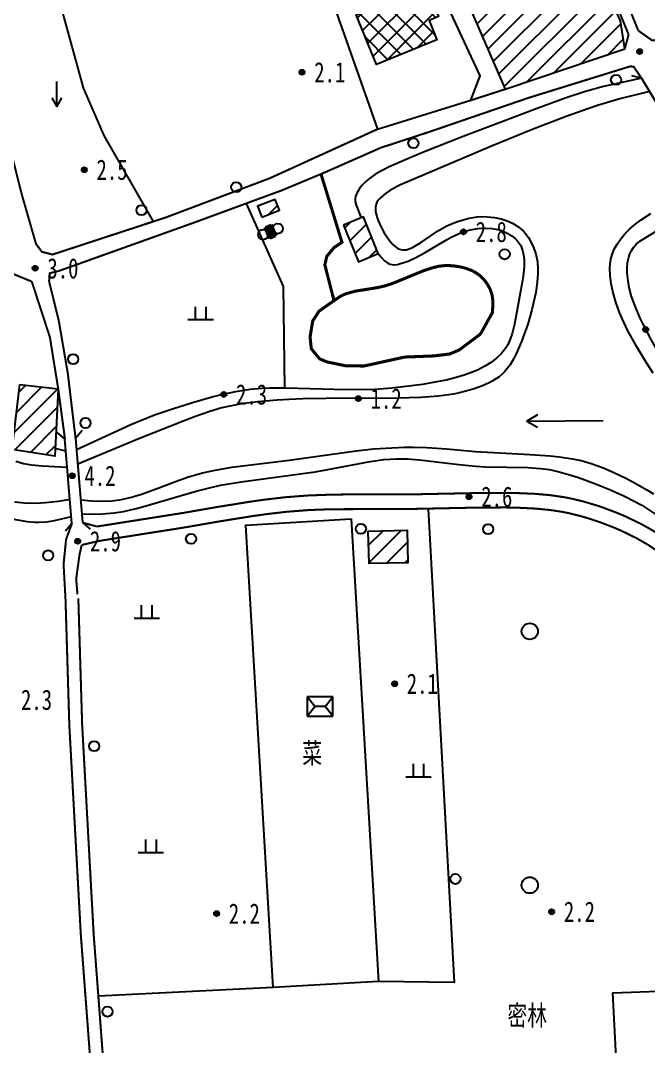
# Model space of a CAD drawing. Header units: metres. Extents: x 494039 to 619385, y 3351420 to 3402703.
# Drawn here: x 584646.7 to 584770.3, y 3395281.1 to 3395483.2 of the extents above; entities that cross this region are included whole.
import ezdxf
from ezdxf.enums import TextEntityAlignment as Align

# ---------------------------------------------------------------- set-up
doc = ezdxf.new("R2010")
doc.units = ezdxf.units.M
for name, pattern in [('2450', [0]), ('4410a', [0]), ('4430', [0]), ('8521', [0]), ('9610', [0])]:
    doc.linetypes.add(name, pattern=pattern)
for name, color, linetype in [('210100', 130, 'Continuous'), ('261301', 141, 'Continuous'), ('310300', 8, 'Continuous'), ('310500', 8, 'Continuous'), ('330400', 8, 'Continuous'), ('380202', 8, '2450'), ('420500', 8, 'Continuous'), ('430300', 8, 'Continuous'), ('440100', 8, 'Continuous'), ('440300', 8, '4430'), ('510301', 8, 'Continuous'), ('510402', 8, 'Continuous'), ('720100', 8, 'Continuous'), ('760201', 8, '8521'), ('810100', 8, '9610'), ('810200', 8, 'Continuous'), ('810301', 8, 'Continuous'), ('810302', 8, 'Continuous'), ('810501', 8, 'Continuous')]:
    doc.layers.add(name, color=color, linetype=linetype)
pattern_1 = [(45, (0, 0), (-1.767766953, 1.767766953), [])]

# ---------------------------------------------------------------- blocks, each defined once
blk = doc.blocks.new('gc170')
at = {"linetype": 'Continuous'}
blk.add_circle((0, 0), 0.5, dxfattribs=at)
blk = doc.blocks.new('gu')
at = {"flags": 128}
for points in [[(3.75, 0), (-3.75, 0)], [(2.71, -0.6), (3.75, 0), (3.75, 0), (2.71, 0.6)]]:
    blk.add_lwpolyline(points, dxfattribs=at)
blk = doc.blocks.new('p_point')
for radius in [0.25, 0.2, 0.15, 0.1, 0.05]:
    blk.add_circle((0, 0), radius)
blk.add_point((0, 0))
blk = doc.blocks.new('gc120')
for p, q in [((0, 0), (0, 2.5)), ((-0.5, 0.87), (0, 0)), ((0, 0), (0.5, 0.87))]:
    blk.add_line(p, q)
blk = doc.blocks.new('vm')
at = {"linetype": 'Continuous'}
for p, q in [((-0.5, 0), (-0.5, 1.3)), ((0.5, 1.3), (0.5, 0)), ((1.25, 0), (-1.25, 0))]:
    blk.add_line(p, q, dxfattribs=at)
blk = doc.blocks.new('v1')
blk.add_circle((0, 0), 0.8)
blk = doc.blocks.new('mf')
for p, q in [((1.25, 0.95), (-1.25, 0.95)), ((-1.25, 0.95), (-1.25, -0.95)), ((0.5, 0), (-0.5, 0)), ((1.25, -0.95), (1.25, 0.95)), ((-1.25, -0.95), (1.25, -0.95))]:
    blk.add_line(p, q)
at = {"flags": 128}
for points in [[(-1.25, -0.95), (-0.5, 0), (-1.25, 0.95)], [(1.25, -0.95), (0.5, 0), (1.25, 0.95)]]:
    blk.add_lwpolyline(points, dxfattribs=at)
blk = doc.blocks.new('1-3&1-4')
at = {"layer": '310300', "linetype": 'Continuous'}
h = blk.add_hatch(dxfattribs=at)
h.set_pattern_fill('ANSI31', color=8, scale=20, style=0)
h.set_pattern_definition(pattern_1)
h.paths.add_polyline_path([(584731.3348, 3395494.5452), (584742.125, 3395469.6358), (584765.6662, 3395477.6131), (584764.8113, 3395483.0834), (584748.8037, 3395518.2462), (584740.0586, 3395514.0708), (584738.51, 3395516.8845), (584723.5262, 3395508.75), (584726.5751, 3395502.6372), (584736.9778, 3395508.7561), (584741.7375, 3395500.664)])
h = blk.add_hatch(dxfattribs=at)
h.set_pattern_fill('ANSI31', color=8, scale=20, style=0)
h.set_pattern_definition(pattern_1)
h.paths.add_polyline_path([(584694.2061, 3395444.4587), (584697.6789, 3395445.8098), (584696.8471, 3395447.9481), (584693.3742, 3395446.5971)])
h = blk.add_hatch(dxfattribs=at)
h.set_pattern_fill('ANSI31', color=8, scale=20, style=0)
h.set_pattern_definition(pattern_1)
h.paths.add_polyline_path([(584710.2782, 3395442.8784), (584713.2207, 3395435.6632), (584717.1514, 3395437.2662), (584714.2088, 3395444.4814)])
h = blk.add_hatch(dxfattribs=at)
h.set_pattern_fill('ANSI31', color=8, scale=20, style=0)
h.set_pattern_definition(pattern_1)
h.paths.add_polyline_path([(584646.562, 3395411.506), (584654.1375, 3395410.6072), (584653.4646, 3395397.3717), (584645.0394, 3395398.673)])
h = blk.add_hatch(dxfattribs=at)
h.set_pattern_fill('ANSI31', color=8, scale=20, style=0)
h.set_pattern_definition(pattern_1)
h.paths.add_polyline_path([(584715.1834, 3395382.6163), (584722.8274, 3395382.7824), (584722.9671, 3395376.3566), (584715.3231, 3395376.1906)])
at = {"layer": '310500', "linetype": 'Continuous'}
h = blk.add_hatch(dxfattribs=at)
h.set_pattern_fill('ANSI37', color=8, scale=20, style=0)
h.set_pattern_definition([(45, (0, 0), (-1.767766953, 1.767766953), []), (135, (0, 0), (-1.767766953, -1.767766953), [])])
h.paths.add_polyline_path([(584726.6064, 3395489.9212), (584729.0305, 3395483.9416), (584727.1309, 3395483.1714), (584728.6811, 3395479.3474), (584716.7726, 3395474.5197), (584712.7982, 3395484.3233)])
at = {"layer": '210100', "color": 141, "linetype": 'Continuous', "flags": 128}
for points, elevation in [([(584770.5423, 3395469.1868), (584764.7257, 3395467.7375), (584760.3067, 3395466.4372), (584758.3703, 3395465.7909), (584754.1404, 3395464.2723), (584747.647, 3395461.7871), (584739.4402, 3395458.4529), (584721.523, 3395450.7919), (584720.7275, 3395450.4154), (584719.4264, 3395449.701), (584718.537, 3395449.101), (584717.4998, 3395448.1929), (584717.2454, 3395447.898), (584716.8914, 3395447.3624), (584716.7349, 3395447.0064), (584716.6009, 3395446.3909), (584716.6091, 3395445.6618), (584716.6744, 3395445.2432), (584716.9391, 3395444.2971), (584717.1385, 3395443.7707), (584717.591, 3395442.7542), (584718.329, 3395441.3331), (584719.3208, 3395439.8089), (584719.9908, 3395439.0308), (584720.5224, 3395438.5625), (584721.0793, 3395438.2183), (584721.5632, 3395438.0442), (584721.9486, 3395437.9881), (584722.6128, 3395438.0323), (584723.0229, 3395438.1304), (584723.8651, 3395438.4587), (584725.4681, 3395439.3903), (584728.7953, 3395441.6793), (584730.4957, 3395442.6397), (584731.2522, 3395442.9993), (584732.7698, 3395443.6064), (584734.2982, 3395444.0697), (584735.0684, 3395444.2469), (584736.6253, 3395444.4843), (584737.4142, 3395444.539), (584738.5589, 3395444.5328), (584740.0319, 3395444.3706), (584741.3501, 3395444.082), (584742.4906, 3395443.713), (584743.5783, 3395443.2335), (584744.8255, 3395442.4638), (584745.7392, 3395441.6527), (584746.0813, 3395441.2687), (584746.6978, 3395440.4367), (584747.4598, 3395439.0649), (584747.7205, 3395438.4614), (584748.139, 3395437.2191), (584748.4607, 3395435.6072), (584748.5642, 3395434.1794), (584748.5616, 3395433.3205), (584748.4411, 3395431.6002), (584748.1496, 3395429.5937), (584747.9271, 3395428.4499), (584747.389, 3395426.175), (584746.5795, 3395423.3737), (584745.3604, 3395419.9266), (584744.3113, 3395417.539), (584743.8151, 3395416.5728), (584743.0867, 3395415.3486), (584742.0765, 3395414.0281), (584741.6727, 3395413.6129), (584740.9649, 3395413.006), (584739.5929, 3395412.1064), (584738.9631, 3395411.7737), (584737.6454, 3395411.1865), (584736.034, 3395410.6119), (584735.0877, 3395410.3288), (584733.1602, 3395409.8491), (584731.9433, 3395409.6037), (584728.9923, 3395409.1775), (584725.5515, 3395408.9104), (584720.9941, 3395408.7636), (584706.8114, 3395408.7162), (584702.2631, 3395408.6364), (584699.6131, 3395408.5284), (584697.256, 3395408.3905), (584693.4352, 3395408.0694), (584690.2271, 3395407.661), (584687.9217, 3395407.237), (584686.3313, 3395406.8504), (584684.008, 3395406.1619), (584680.9442, 3395405.1032), (584678.9162, 3395404.3426), (584670.1357, 3395400.8183), (584657.9693, 3395395.7945)], 1.3038), ([(584645.7959, 3395396.3737), (584647.3162, 3395395.9435), (584648.8718, 3395395.6726), (584650.9766, 3395395.4796), (584655.9219, 3395395.2145)], 1.4895)]:
    blk.add_lwpolyline(points, dxfattribs=dict(at, elevation=elevation))
for points in [[(584658.5572, 3395388.7408), (584660.7559, 3395388.561), (584663.0681, 3395388.4764), (584664.7175, 3395388.5525), (584666.6218, 3395388.801), (584668.5772, 3395389.2554), (584670.5118, 3395389.8523), (584673.3921, 3395390.9048), (584677.2262, 3395392.3947), (584679.8007, 3395393.3136), (584682.5218, 3395394.0912), (584685.0345, 3395394.6275), (584688.2957, 3395395.1652), (584690.4814, 3395395.4661), (584699.5977, 3395396.5843), (584712.7596, 3395398.4092), (584716.2347, 3395398.7852), (584718.6084, 3395398.9652), (584722.2624, 3395399.1148), (584724.0898, 3395399.1301), (584726.7254, 3395399.0671), (584730.5456, 3395398.7869), (584736.2712, 3395398.2618), (584747.0032, 3395397.6795), (584751.0074, 3395397.3932), (584752.773, 3395397.2112), (584755.395, 3395396.8337), (584757.1179, 3395396.4829), (584759.0761, 3395395.9399), (584761.2552, 3395395.1524), (584763.3979, 3395394.232), (584765.8597, 3395393.0358), (584767.2493, 3395392.3053), (584769.988, 3395390.7555), (584771.3336, 3395389.9366)], [(584771.2782, 3395413.6924), (584769.9498, 3395415.7519), (584768.0212, 3395418.8976), (584766.2225, 3395422.1605), (584765.1439, 3395424.4452), (584764.6373, 3395425.6823), (584763.9201, 3395427.7149), (584763.339, 3395429.784), (584763.0148, 3395431.3416), (584762.8111, 3395432.8906), (584762.758, 3395434.4183), (584762.7997, 3395435.1697), (584762.9393, 3395436.1546), (584763.1898, 3395437.1152), (584763.6037, 3395438.1319), (584764.145, 3395439.1104), (584764.8665, 3395440.1485), (584765.6871, 3395441.128), (584766.5823, 3395442.0398), (584767.5659, 3395442.9034), (584768.8978, 3395443.9147), (584770.8064, 3395445.1772)], [(584656.4572, 3395388.7924), (584654.102, 3395388.4275), (584651.605, 3395388.1389), (584649.6583, 3395388.0525), (584647.5258, 3395388.0988), (584645.5349, 3395388.3004)]]:
    blk.add_lwpolyline(points, dxfattribs=at)
at = {"layer": '310300', "color": 8, "linetype": 'Continuous', "flags": 128}
for points in [[(584731.3348, 3395494.5452), (584742.125, 3395469.6358), (584765.6662, 3395477.6131), (584764.8113, 3395483.0834), (584748.8037, 3395518.2462), (584740.0586, 3395514.0708), (584738.51, 3395516.8845), (584723.5262, 3395508.75), (584726.5751, 3395502.6372), (584736.9778, 3395508.7561), (584741.7375, 3395500.664)], [(584694.2061, 3395444.4587), (584697.6789, 3395445.8098), (584696.8471, 3395447.9481), (584693.3742, 3395446.5971)], [(584646.562, 3395411.506), (584654.1375, 3395410.6072), (584653.4646, 3395397.3717), (584645.0394, 3395398.673)]]:
    blk.add_lwpolyline(points, close=True, dxfattribs=at)
for points, elevation in [([(584710.2782, 3395442.8784), (584713.2207, 3395435.6632), (584717.1514, 3395437.2662), (584714.2088, 3395444.4814)], 6.3205), ([(584715.1834, 3395382.6163), (584722.8274, 3395382.7824), (584722.9671, 3395376.3566), (584715.3231, 3395376.1906)], 5.3155)]:
    blk.add_lwpolyline(points, close=True, dxfattribs=dict(at, elevation=elevation))
at = {"layer": '310500', "color": 8, "linetype": 'Continuous', "elevation": 12.9402, "flags": 128}
blk.add_lwpolyline([(584726.6064, 3395489.9212), (584729.0305, 3395483.9416), (584727.1309, 3395483.1714), (584728.6811, 3395479.3474), (584716.7726, 3395474.5197), (584712.7982, 3395484.3233)], close=True, dxfattribs=at)
at = {"layer": '330400', "color": 8, "linetype": 'Continuous', "elevation": 3.7101, "flags": 128}
blk.add_lwpolyline([(584711.8162, 3395385.0066), (584717.1722, 3395293.8979), (584696.4523, 3395292.6798), (584691.0963, 3395383.7885)], close=True, dxfattribs=at)
at = {"layer": '380202', "color": 8, "linetype": '2450', "flags": 128}
blk.add_lwpolyline([(584712.883, 3395489.0127), (584708.0734, 3395487.1028), (584716.9901, 3395461.7665), (584735.3788, 3395467.455), (584737.1846, 3395472.2758), (584727.0329, 3395494.211), (584722.3679, 3395492.8579)], dxfattribs=at)
at = {"layer": '420500', "color": 8, "linetype": 'Continuous', "const_width": 0.4, "flags": 128}
for points in [[(584647.0079, 3395448.7428), (584636.2043, 3395491.3826), (584623.9006, 3395538.7357), (584615.0044, 3395575.8932), (584599.4609, 3395638.0446)], [(584722.6629, 3395587.3681), (584740.3285, 3395544.3904), (584766.4301, 3395480.3898)], [(584752.0901, 3395521.0199), (584768.3423, 3395481.1697)], [(584654.3728, 3395433.8788), (584680.7927, 3395443.3336), (584698.1403, 3395449.71), (584706.6534, 3395453.2631), (584717.6178, 3395458.103), (584727.1726, 3395461.2323), (584746.7384, 3395467.9472), (584766.7178, 3395474.1375), (584767.4159, 3395474.0836), (584768.9807, 3395471.7911)], [(584716.9901, 3395461.7665), (584695.77, 3395452.0963), (584675.3465, 3395444.3911), (584653.0245, 3395437.0788), (584650.9118, 3395437.6165), (584649.7681, 3395439.1573), (584647.0079, 3395448.7428)], [(584648.9357, 3395431.7453), (584652.4958, 3395420.7944), (584654.1375, 3395410.6072)], [(584657.5418, 3395400.9231), (584656.0224, 3395413.6731), (584654.2405, 3395424.0697), (584652.3353, 3395431.7874)]]:
    blk.add_lwpolyline(points, dxfattribs=at)
for points, elevation in [([(584768.3423, 3395481.1697), (584771.0465, 3395479.2603), (584771.7179, 3395479.3139), (584784.6474, 3395484.2262)], 3.2243), ([(584766.4301, 3395480.3898), (584765.6662, 3395477.6131)], 3.2243), ([(584742.125, 3395469.6358), (584735.3788, 3395467.455)], 2.957), ([(584654.3728, 3395433.8788), (584652.478, 3395433.3965), (584652.3353, 3395431.7874)], 3.4025), ([(584655.4606, 3395400.7497), (584654.1375, 3395410.6072)], 3.7367), ([(584656.8478, 3395384.1058), (584655.6833, 3395380.9779), (584655.1914, 3395376.0615), (584655.5693, 3395369.2514)], 3.4427), ([(584658.757, 3395379.8632), (584658.3239, 3395377.9289), (584657.6712, 3395373.2006), (584657.9212, 3395370.1247)], 3.4427), ([(584655.5693, 3395369.2514), (584656.3195, 3395344.3895), (584658.5859, 3395303.0792), (584661.081, 3395270.0466), (584663.0122, 3395229.4055), (584665.1321, 3395192.3689)], 3.4427), ([(584658.0965, 3395369.3276), (584658.8457, 3395344.4969), (584661.109, 3395303.2437), (584663.6048, 3395270.2018), (584665.5371, 3395229.5378), (584670.0615, 3395151.3525), (584671.71, 3395118.287)], 3.4427)]:
    blk.add_lwpolyline(points, dxfattribs=dict(at, elevation=elevation))
at = {"layer": '430300', "color": 8, "linetype": 'Continuous'}
for p, q in [((584768.9807, 3395471.7911), (584767.0405, 3395472.2767)), ((584655.4606, 3395400.7497), (584653.9338, 3395402.0416)), ((584657.5418, 3395400.9231), (584658.8337, 3395402.4499)), ((584656.8478, 3395384.1058), (584655.5559, 3395382.579)), ((584658.929, 3395384.2793), (584660.4558, 3395382.9874))]:
    blk.add_line(p, q, dxfattribs=at)
at = {"layer": '430300', "color": 8, "linetype": 'Continuous', "flags": 128}
for points in [[(584768.9807, 3395471.7911), (584772.2981, 3395466.2588), (584778.8082, 3395463.3202), (584783.7193, 3395462.0746), (584788.2236, 3395461.0079), (584792.4155, 3395458.8518), (584795.5714, 3395455.1191)], [(584656.8478, 3395384.1058), (584655.4606, 3395400.7497)], [(584657.5418, 3395400.9231), (584658.929, 3395384.2793)]]:
    blk.add_lwpolyline(points, dxfattribs=at)
at = {"layer": '440100', "color": 8, "linetype": 'Continuous', "const_width": 0.4, "flags": 128}
for points, elevation in [([(584644.2831, 3395433.6617), (584648.9357, 3395431.7453)], 3.8141), ([(584658.757, 3395379.8632), (584662.194, 3395380.6658)], 3.4508)]:
    blk.add_lwpolyline(points, dxfattribs=dict(at, elevation=elevation))
at = {"layer": '440100', "color": 8, "linetype": '4410a', "const_width": 0.4, "flags": 128}
blk.add_lwpolyline([(584661.7469, 3395383.5002), (584678.7438, 3395386.1812), (584685.4313, 3395387.3464), (584692.1251, 3395388.4227), (584694.8063, 3395388.8003), (584698.8348, 3395389.2706), (584703.3122, 3395389.6153), (584707.7916, 3395389.7791), (584710.9334, 3395389.82), (584723.5356, 3395389.8296), (584736.361, 3395390.0929), (584741.8469, 3395390.1339), (584744.2784, 3395390.0986), (584747.9131, 3395389.9451), (584750.9257, 3395389.6851), (584753.9169, 3395389.2521), (584755.3911, 3395388.9554), (584757.5879, 3395388.4141), (584760.1268, 3395387.6565), (584761.5642, 3395387.1694), (584764.4036, 3395386.0854), (584765.8021, 3395385.4891), (584768.8819, 3395384.0074), (584770.8695, 3395382.8988), (584772.6329, 3395381.7839), (584774.808, 3395380.2531), (584780.6587, 3395375.8881), (584782.5601, 3395374.5998), (584784.2363, 3395373.5932), (584786.314, 3395372.5572), (584787.9816, 3395371.8765), (584789.2594, 3395371.4211), (584791.8682, 3395370.6176), (584795.8672, 3395369.5818), (584802.5891, 3395367.9409), (584805.679, 3395367.0563), (584808.6065, 3395366.0275), (584809.8891, 3395365.5084), (584812.4171, 3395364.3821), (584815.5219, 3395362.8432), (584820.3982, 3395360.1568), (584829.5265, 3395354.612), (584832.0028, 3395353.2145), (584834.8474, 3395351.8103), (584836.7949, 3395351.0202), (584838.1236, 3395350.5798), (584839.1533, 3395350.2985), (584840.9893, 3395349.9121), (584842.0542, 3395349.7464), (584843.1281, 3395349.6177), (584845.2955, 3395349.4645), (584847.4784, 3395349.4437), (584848.5716, 3395349.4822), (584849.664, 3395349.5537), (584851.5689, 3395349.7616), (584854.3036, 3395350.2539), (584855.5048, 3395350.5393), (584857.8739, 3395351.2229), (584859.0382, 3395351.6192), (584861.0359, 3395352.4002), (584862.6989, 3395353.1617), (584864.306, 3395354.0151), (584865.8444, 3395354.9709), (584867.5307, 3395356.2136), (584870.0237, 3395358.3862), (584875.1942, 3395363.5144), (584877.0634, 3395365.3013), (584879.229, 3395367.2087), (584883.0219, 3395370.4109)], dxfattribs=at)
at = {"layer": '440100', "color": 8, "linetype": 'Continuous', "const_width": 0.4, "flags": 128}
blk.add_lwpolyline([(584662.194, 3395380.6658), (584679.1759, 3395383.3444), (584685.804, 3395384.4967), (584692.4381, 3395385.563), (584695.0953, 3395385.9379), (584699.0878, 3395386.4056), (584703.5216, 3395386.7472), (584707.9539, 3395386.9084), (584723.5318, 3395386.9597), (584736.1242, 3395387.2196), (584742.1078, 3395387.2562), (584744.4937, 3395387.211), (584748.0591, 3395387.0365), (584751.0127, 3395386.7508), (584753.3595, 3395386.3927), (584754.7668, 3395386.1074), (584756.8642, 3395385.588), (584758.2525, 3395385.1881), (584761.002, 3395384.2746), (584763.7071, 3395383.2214), (584765.039, 3395382.6434), (584767.9705, 3395381.2091), (584770.1701, 3395379.9482), (584772.3984, 3395378.4686)], dxfattribs=at)
at = {"layer": '440100', "color": 8, "linetype": '4410a', "const_width": 0.4, "elevation": 3.4508, "flags": 128}
blk.add_lwpolyline([(584658.929, 3395384.2793), (584661.7469, 3395383.5002)], dxfattribs=at)
at = {"layer": '440300', "color": 8, "linetype": '4430', "const_width": 0.6, "flags": 128}
blk.add_lwpolyline([(584708.4289, 3395427.9833), (584706.6252, 3395435.0535), (584707.0071, 3395436.7171), (584708.4192, 3395438.4239), (584709.9977, 3395439.4794), (584705.8679, 3395452.9353)], dxfattribs=at)
blk.add_lwpolyline([(584707.5781, 3395427.4013), (584705.4846, 3395425.9201), (584704.2456, 3395424.0125), (584703.7162, 3395420.8553), (584703.9538, 3395418.5177), (584705.5887, 3395416.5294), (584707.0515, 3395415.9248), (584710.7835, 3395415.1455), (584714.3287, 3395415.1185), (584722.345, 3395416.8813), (584728.0623, 3395417.0993), (584731.2188, 3395417.4888), (584733.0832, 3395418.2846), (584737.2753, 3395421.4314), (584739.5961, 3395425.6195), (584739.6885, 3395426.8017), (584739.6931, 3395428.04), (584739.5751, 3395428.9167), (584739.4258, 3395429.5303), (584739.1442, 3395430.28), (584738.6605, 3395431.1741), (584738.057, 3395432.004), (584737.1225, 3395432.9472), (584736.3192, 3395433.5171), (584735.5473, 3395433.9196), (584734.4561, 3395434.3356), (584733.319, 3395434.6358), (584731.8664, 3395434.863), (584730.414, 3395434.9166), (584729.1017, 3395434.7803), (584727.6546, 3395434.4327), (584726.0014, 3395433.8676), (584720.1619, 3395431.468), (584718.4858, 3395430.9104), (584717.0258, 3395430.5689), (584712.599, 3395429.8548), (584710.8761, 3395429.3899), (584710.1342, 3395429.0794), (584709.5414, 3395428.7534)], close=True, dxfattribs=at)
at = {"layer": '510402', "color": 8, "linetype": 'Continuous'}
for p, q in [((584695.991, 3395442.9143), (584694.9404, 3395442.4866)), ((584694.9404, 3395442.4866), (584695.8454, 3395440.2638)), ((584696.896, 3395440.6915), (584695.991, 3395442.9143)), ((584695.8454, 3395440.2638), (584696.896, 3395440.6915))]:
    blk.add_line(p, q, dxfattribs=at)
at = {"layer": '510402', "color": 8, "linetype": 'Continuous', "const_width": 2.4, "flags": 128}
blk.add_lwpolyline([(584696.8444, 3395441.9661), (584694.992, 3395441.212)], dxfattribs=at)
at = {"layer": '760201', "color": 8, "linetype": '8521', "flags": 128}
for points in [[(584768.9807, 3395471.7911), (584765.1342, 3395470.9912), (584761.4923, 3395470.1516), (584757.7643, 3395469.1129), (584754.1191, 3395467.9173), (584748.4388, 3395465.8702), (584733.8511, 3395460.3104), (584725.6936, 3395457.0907), (584721.6878, 3395455.4239), (584719.1284, 3395454.2722), (584718.1641, 3395453.7898), (584716.6777, 3395452.9486), (584715.1382, 3395451.8616), (584714.6686, 3395451.4559), (584713.9483, 3395450.7194), (584713.4388, 3395450.0668), (584713.0885, 3395449.5093), (584712.9034, 3395449.1533), (584712.6662, 3395448.5186), (584712.5962, 3395448.1442), (584712.6077, 3395447.5157), (584712.7702, 3395446.8086), (584713.7511, 3395444.2947)], [(584658.7937, 3395385.9027), (584662.9267, 3395386.0161), (584665.1711, 3395386.2161), (584666.9675, 3395386.4851), (584669.2472, 3395386.9718), (584670.7573, 3395387.3577), (584681.2677, 3395390.4635), (584683.9131, 3395391.1518), (584686.0859, 3395391.6146), (584690.1498, 3395392.2973), (584704.6949, 3395394.291), (584707.2332, 3395394.7113), (584715.55, 3395396.2969), (584718.2336, 3395396.6803), (584720.7069, 3395396.8533), (584722.9677, 3395396.8096), (584725.8805, 3395396.5683), (584733.021, 3395395.691), (584736.279, 3395395.3769), (584738.2739, 3395395.2781), (584746.6122, 3395395.1353), (584749.0866, 3395394.9549), (584750.8367, 3395394.7052), (584752.766, 3395394.2808), (584755.0571, 3395393.6257), (584756.5733, 3395393.1275), (584759.5832, 3395392.03), (584762.561, 3395390.829), (584765.4919, 3395389.5249), (584767.6397, 3395388.4557), (584769.0343, 3395387.6798), (584770.2313, 3395386.9434), (584772.5573, 3395385.3588), (584775.9523, 3395382.8292), (584781.9317, 3395378.2648), (584784.2149, 3395376.6428), (584786.1659, 3395375.3909), (584787.7785, 3395374.4956), (584788.5488, 3395374.125), (584790.0076, 3395373.5176), (584791.1267, 3395373.1131), (584793.7942, 3395372.2838), (584803.9202, 3395369.619), (584806.9811, 3395368.6572), (584808.7781, 3395367.9705), (584811.2197, 3395366.899), (584814.3066, 3395365.3969), (584818.3693, 3395363.2697), (584820.3834, 3395362.1669), (584824.0389, 3395360.0653), (584830.8619, 3395355.8459), (584832.9851, 3395354.6481), (584833.9457, 3395354.1581), (584835.4157, 3395353.4947), (584836.3435, 3395353.142), (584837.9565, 3395352.6542), (584839.7961, 3395352.2455), (584840.9164, 3395352.0571), (584843.1802, 3395351.7971), (584845.7673, 3395351.7012), (584846.999, 3395351.7378), (584849.4577, 3395351.9388), (584853.1191, 3395352.4825), (584855.5255, 3395352.9908), (584856.7117, 3395353.2952), (584858.4599, 3395353.831), (584859.3159, 3395354.1429), (584860.4326, 3395354.6161), (584861.2793, 3395355.0365), (584862.7168, 3395355.8678), (584863.5158, 3395356.3879), (584865.8215, 3395358.1032), (584867.9769, 3395360.0172), (584869.6169, 3395361.7696), (584870.8397, 3395363.3703), (584872.1156, 3395365.4231), (584872.8413, 3395366.8519), (584873.1608, 3395367.582), (584873.6492, 3395368.9212), (584873.9037, 3395369.826), (584874.2738, 3395371.6692), (584874.5365, 3395373.86), (584874.7012, 3395376.7164), (584874.7396, 3395378.6356), (584874.737, 3395380.5614), (584874.6173, 3395384.7425), (584873.9789, 3395394.459), (584873.8124, 3395398.2346), (584873.8332, 3395401.1465), (584873.9114, 3395402.3835), (584874.1114, 3395404.0179), (584874.4897, 3395405.7303), (584875.1372, 3395407.5239), (584876.0199, 3395409.2333), (584876.7373, 3395410.301), (584877.6421, 3395411.3781), (584878.9651, 3395412.6119), (584880.3506, 3395413.5909), (584881.6844, 3395414.3022), (584882.6038, 3395414.7035), (584884.4964, 3395415.3779), (584886.4409, 3395415.9305), (584889.4214, 3395416.6181), (584893.9871, 3395417.4802), (584897.0884, 3395417.9999), (584906.3804, 3395419.3914), (584907.0259, 3395419.5172), (584907.8832, 3395419.7673), (584908.6833, 3395420.1865), (584909.032, 3395420.5006), (584909.2396, 3395420.779), (584909.4706, 3395421.2786), (584909.5712, 3395421.6255), (584909.7086, 3395422.47), (584909.9006, 3395424.7368), (584910.0983, 3395425.4826), (584910.3067, 3395425.9401), (584910.55, 3395426.2594), (584910.8645, 3395426.4567), (584912.3187, 3395426.7009), (584912.5798, 3395426.8392), (584912.7388, 3395427.0413), (584912.8452, 3395427.4059), (584912.8582, 3395427.7482), (584912.598, 3395429.0269), (584912.577, 3395429.4901), (584912.7467, 3395429.9297), (584913.1141, 3395430.3794), (584913.8217, 3395431.0795), (584914.2211, 3395431.583), (584914.4806, 3395432.0887), (584914.6149, 3395432.6224), (584914.5988, 3395433.1673), (584914.3867, 3395433.7409), (584914.2458, 3395433.9552), (584913.9435, 3395434.267), (584913.6466, 3395434.4357), (584913.4422, 3395434.4796), (584913.2613, 3395434.4691), (584912.8746, 3395434.3261), (584911.0959, 3395433.0892), (584910.7858, 3395432.9181), (584910.1883, 3395432.688), (584909.3426, 3395432.5911), (584907.2286, 3395432.7126), (584906.6162, 3395432.701), (584905.8932, 3395432.6284), (584905.2848, 3395432.5087), (584904.2085, 3395432.185), (584903.5004, 3395431.9156), (584900.5656, 3395430.7117), (584899.6984, 3395430.4446), (584898.5981, 3395430.2136), (584896.9189, 3395430.0347), (584894.9294, 3395430.0003), (584888.8736, 3395430.31), (584886.2779, 3395430.3425), (584885.3666, 3395430.2991), (584883.3531, 3395430.0832), (584881.0223, 3395429.6747), (584879.699, 3395429.3847), (584877.0742, 3395428.7052), (584874.4889, 3395427.8996), (584871.657, 3395426.8103), (584869.8421, 3395425.9296), (584867.8912, 3395424.7247), (584865.809, 3395423.1292), (584863.8823, 3395421.3483), (584862.2968, 3395419.5602), (584861.4161, 3395418.3358), (584860.3724, 3395416.4869), (584859.3601, 3395414.1309), (584858.7448, 3395412.2993), (584858.2522, 3395410.4298), (584857.8686, 3395408.2867), (584857.6761, 3395406.0674), (584857.4525, 3395400.3874), (584857.367, 3395399.4134), (584857.1189, 3395397.7313), (584856.7625, 3395396.3214), (584856.4858, 3395395.5413), (584855.8828, 3395394.1608), (584854.2689, 3395390.8283), (584853.7905, 3395389.601), (584853.4661, 3395388.3801), (584853.375, 3395387.8063), (584853.2873, 3395386.642), (584853.3342, 3395384.8639), (584853.5582, 3395382.758), (584854.2164, 3395377.9012), (584854.335, 3395376.0902), (584854.2977, 3395374.5963), (584854.1845, 3395373.6687), (584853.9571, 3395372.6942), (584853.5429, 3395371.7216), (584853.0757, 3395371.0436), (584852.3638, 3395370.3723), (584851.8663, 3395370.0826), (584851.2421, 3395369.9012), (584850.6137, 3395369.8872), (584849.8994, 3395370.0221), (584849.1173, 3395370.313), (584848.1044, 3395370.8748), (584847.0721, 3395371.6571), (584846.3392, 3395372.3542), (584845.8317, 3395372.9093), (584844.8972, 3395374.0798), (584844.3156, 3395374.8905), (584841.9223, 3395378.3715), (584840.9996, 3395379.5241), (584840.1494, 3395380.412), (584839.5503, 3395380.9377), (584838.5166, 3395381.7041), (584836.8343, 3395382.6901), (584835.0434, 3395383.4736), (584833.8097, 3395383.8674), (584832.8755, 3395384.082), (584831.4965, 3395384.2698), (584829.4847, 3395384.352), (584823.1585, 3395384.1885), (584818.0254, 3395384.2486), (584814.7003, 3395384.3535), (584807.4396, 3395384.7239), (584804.2209, 3395385.0188), (584802.8961, 3395385.1941), (584800.8173, 3395385.5757), (584799.3083, 3395385.9765), (584798.5761, 3395386.2265), (584797.6296, 3395386.6244), (584796.6273, 3395387.1703), (584795.0805, 3395388.2887), (584793.9167, 3395389.3195), (584792.533, 3395390.7082), (584789.7077, 3395393.8976), (584785.2407, 3395399.449), (584780.9142, 3395405.0818), (584777.9883, 3395409.0256), (584775.2933, 3395412.9011), (584772.6328, 3395417.1964), (584770.8453, 3395420.3381), (584769.3303, 3395423.2257), (584768.6987, 3395424.5356), (584767.8228, 3395426.546), (584767.0187, 3395428.8078), (584766.5594, 3395430.5618), (584766.3839, 3395431.453), (584766.1938, 3395432.8831), (584766.1478, 3395433.5952), (584766.1401, 3395434.3019), (584766.2348, 3395435.5182), (584766.4479, 3395436.5304), (584766.6715, 3395437.1841), (584766.9438, 3395437.767), (584767.3891, 3395438.48), (584767.9303, 3395439.1216), (584768.6058, 3395439.6985), (584772.1964, 3395441.8761), (584774.4209, 3395443.3822), (584777.1838, 3395445.4026), (584783.6596, 3395450.3766), (584785.5846, 3395451.7379), (584787.2713, 3395452.8059), (584788.133, 3395453.2895), (584789.3073, 3395453.8634), (584790.5188, 3395454.3331), (584791.1419, 3395454.5189), (584792.182, 3395454.7391), (584793.0011, 3395454.8529), (584795.5714, 3395455.1191)], [(584717.1514, 3395437.2662), (584717.7198, 3395436.5384), (584718.3162, 3395435.8895), (584719.0227, 3395435.3713), (584719.4702, 3395435.1983), (584720.1741, 3395435.0725), (584720.9005, 3395435.1264), (584721.3488, 3395435.221), (584723.0592, 3395435.7951), (584724.5675, 3395436.4802), (584726.2341, 3395437.3871), (584730.5693, 3395439.992), (584731.4961, 3395440.4949), (584732.9275, 3395441.1695), (584734.0648, 3395441.5941), (584735.2397, 3395441.919), (584736.7561, 3395442.1823), (584737.5258, 3395442.2501), (584738.2984, 3395442.2713), (584739.532, 3395442.1988), (584740.7499, 3395441.9766), (584741.5773, 3395441.7208), (584742.5247, 3395441.3017), (584743.4075, 3395440.7691), (584744.0677, 3395440.2487), (584744.6351, 3395439.6658), (584745.1974, 3395438.8243), (584745.37, 3395438.4547), (584745.6276, 3395437.6786), (584745.8093, 3395436.6496), (584745.8558, 3395436.0062), (584745.8367, 3395434.6728), (584745.6397, 3395432.8253), (584745.452, 3395431.6454), (584744.1744, 3395424.4068), (584743.9685, 3395423.3631), (584743.5149, 3395421.5514), (584743.1223, 3395420.404), (584742.6272, 3395419.3182), (584741.9987, 3395418.3084), (584741.2502, 3395417.4254), (584740.4811, 3395416.7057), (584739.4142, 3395415.8864), (584738.2616, 3395415.1532), (584736.6833, 3395414.3312), (584735.4762, 3395413.8174), (584733.8417, 3395413.2419), (584731.7685, 3395412.6558), (584730.5126, 3395412.3579), (584727.5578, 3395411.7765), (584725.8584, 3395411.499), (584722.0166, 3395410.9855), (584719.8751, 3395410.7617), (584716.4416, 3395410.5098), (584713.2101, 3395410.4283), (584708.4619, 3395410.5042), (584698.9753, 3395410.7757), (584695.67, 3395410.751), (584694.2587, 3395410.6919), (584691.9169, 3395410.4943), (584689.0623, 3395410.0432), (584686.2267, 3395409.4239), (584684.6128, 3395409.019), (584680.5965, 3395407.8955), (584676.6116, 3395406.6472), (584673.0686, 3395405.4089), (584670.1738, 3395404.2613), (584668.4616, 3395403.5249), (584657.7349, 3395398.607)], [(584494.3055, 3395267.5932), (584498.0939, 3395286.5036), (584501.5721, 3395305.114), (584502.433, 3395309.5887), (584503.6651, 3395315.5288), (584505.3059, 3395322.5307), (584509.1877, 3395337.8793), (584510.8926, 3395344.9103), (584511.9902, 3395349.8915), (584513.0215, 3395355.0256), (584513.6954, 3395357.9353), (584514.3573, 3395360.2071), (584514.9601, 3395361.8613), (584515.6822, 3395363.4596), (584516.2439, 3395364.4873), (584517.2359, 3395365.9776), (584517.9977, 3395366.9335), (584519.2473, 3395368.2648), (584520.2928, 3395369.219), (584521.6791, 3395370.3262), (584523.4404, 3395371.5432), (584524.3547, 3395372.1103), (584526.2387, 3395373.169), (584529.1726, 3395374.5825), (584531.517, 3395375.5452), (584532.8726, 3395376.0421), (584536.5897, 3395377.2041), (584539.3124, 3395377.9087), (584541.364, 3395378.3786), (584545.4857, 3395379.2047), (584551.0075, 3395380.1451), (584568.3941, 3395382.6838), (584594.1296, 3395386.7022), (584600.963, 3395387.6593), (584604.7725, 3395388.1227), (584608.8763, 3395388.5383), (584613.9007, 3395388.9183), (584618.3732, 3395389.1218), (584620.6095, 3395389.1651), (584624.5204, 3395389.1209), (584627.8667, 3395388.9271), (584630.6487, 3395388.6205), (584632.8681, 3395388.255), (584634.9693, 3395387.7908), (584643.4305, 3395385.4234), (584645.7268, 3395384.8887), (584648.0191, 3395384.5142), (584649.5451, 3395384.3874), (584650.3074, 3395384.3692), (584651.8307, 3395384.4387), (584653.4203, 3395384.6829), (584656.7322, 3395385.4927)]]:
    blk.add_lwpolyline(points, dxfattribs=at)
at = {"layer": '760201', "color": 8, "linetype": '8521', "elevation": 2.7965, "flags": 128}
blk.add_lwpolyline([(584655.6592, 3395398.3665), (584653.5418, 3395398.8888)], dxfattribs=at)
at = {"layer": '810100', "color": 8, "linetype": '9610', "flags": 128}
for points, elevation in [([(584691.1426, 3395447.1379), (584698.4245, 3395430.785), (584698.6529, 3395410.74)], 2.9153), ([(584726.9691, 3395387.0097), (584732.0671, 3395293.7012), (584717.1722, 3395293.8979)], 3.0341), ([(584696.4523, 3395292.6798), (584662.0362, 3395290.9693)], 3.0341)]:
    blk.add_lwpolyline(points, dxfattribs=dict(at, elevation=elevation))
blk.add_lwpolyline([(584767.912, 3395202.2918), (584763.314, 3395291.6628), (584779.434, 3395292.241), (584777.3909, 3395374.8042)], dxfattribs=at)
at = {"layer": '810200', "color": 8, "linetype": 'Continuous', "const_width": 0.4, "elevation": 3.0917, "flags": 128}
blk.add_lwpolyline([(584653.6372, 3395489.7095), (584659.1029, 3395469.8358), (584663.1889, 3395460.4281), (584672.8587, 3395443.5762)], dxfattribs=at)
at = {"layer": '261301', "color": 141, "linetype": 'Continuous', "xscale": 2, "yscale": 2, "rotation": 180.2983589717674}
blk.add_blockref('gu', (584753.9133, 3395404.3181, 1.2), dxfattribs=at)
at = {"layer": '330400', "color": 8, "linetype": 'Continuous', "xscale": 2, "yscale": 2}
blk.add_blockref('mf', (584705.6706, 3395348.0759), dxfattribs=at)
at = {"layer": '510301', "color": 8, "linetype": 'Continuous', "xscale": 2, "yscale": 2}
for p in [(584763.9526, 3395471.4974, 3.2169), (584724.059, 3395459.019, 3.2169), (584689.1951, 3395450.3577, 4.1556), (584670.5211, 3395445.8184, 3.5205), (584742.0224, 3395437.1262, 3.6373), (584657.0922, 3395416.4515, 4.6606), (584659.5011, 3395403.8913, 4.8314), (584713.735, 3395383.0624, 3.7256), (584738.7628, 3395382.986, 2.7127), (584680.2871, 3395381.0702, 3.3015), (584652.1453, 3395377.815, 2.4768), (584661.1996, 3395340.2342, 3.3015), (584732.3256, 3395314.0824, 2.8613), (584663.832, 3395287.9463, 3.3015)]:
    blk.add_blockref('gc170', p, dxfattribs=at)
at = {"layer": '510402', "color": 8, "linetype": 'Continuous', "xscale": 2, "yscale": 2}
for p in [(584694.4667, 3395440.9981), (584697.3697, 3395442.18)]:
    blk.add_blockref('gc170', p, dxfattribs=at)
at = {"layer": '720100', "color": 8, "linetype": 'Continuous', "xscale": 2, "yscale": 2, "zscale": 2}
for p in [(584768.5974, 3395477.0425, 2.4963), (584702.1318, 3395472.9729, 2.1177), (584659.2678, 3395453.7871, 2.4655), (584733.9213, 3395441.5466, 2.8155), (584649.5982, 3395434.3607, 2.9549), (584769.8, 3395422.3033, 2.1902), (584686.7364, 3395409.5248, 2.3391), (584713.237, 3395408.7036, 1.2), (584656.8935, 3395393.4981, 4.1859), (584735.0228, 3395389.3743, 2.5642), (584657.9732, 3395380.6032, 2.8969), (584720.3478, 3395352.5423, 2.1137), (584685.3127, 3395307.2573, 2.173), (584751.2747, 3395307.6336, 2.1678)]:
    blk.add_blockref('p_point', p, dxfattribs=at)
at = {"layer": '810301', "color": 8, "linetype": 'Continuous', "xscale": 2, "yscale": 2}
blk.add_blockref('gc120', (584653.8745, 3395466.1899, 3.5681), dxfattribs=at)
at = {"layer": '810302', "color": 8, "linetype": 'Continuous', "xscale": 2, "yscale": 2}
for p in [(584682.1784, 3395424.1825, 3.8025), (584671.556, 3395365.4147, 3.8025), (584725.0494, 3395334.138, 3.8025), (584672.3936, 3395319.2338, 3.8025)]:
    blk.add_blockref('vm', p, dxfattribs=at)
at = {"layer": '810501', "color": 8, "linetype": 'Continuous', "xscale": 2, "yscale": 2}
for p in [(584746.9691, 3395362.8539), (584746.9691, 3395312.8539)]:
    blk.add_blockref('v1', p, dxfattribs=at)
at = {"color": 8, "width": 0.75}
blk.add_text('菜', height=4, dxfattribs=at).set_placement((584704.1342, 3395338.8432, 3.7101), align=Align.MIDDLE_CENTER)
at = {"color": 8, "linetype": 'Continuous', "width": 0.75}
blk.add_text('密林', height=4, dxfattribs=at).set_placement((584746.4602, 3395287.2973), align=Align.MIDDLE)
at = {"layer": '720100', "color": 8, "width": 0.75}
for s, p in [('2.1', (584704.5318, 3395472.9729, 2.1177)), ('2.5', (584661.6678, 3395453.7871, 2.4655)), ('2.8', (584736.3213, 3395441.5466, 2.8155)), ('3.0', (584651.9982, 3395434.3607, 2.9549)), ('2.3', (584689.1364, 3395409.5248, 2.3391)), ('1.2', (584715.637, 3395408.7036, 1.2)), ('4.2', (584659.2935, 3395393.4981, 4.1859)), ('2.6', (584737.4228, 3395389.3743, 2.5642)), ('2.9', (584660.3732, 3395380.6032, 2.8969)), ('2.1', (584722.7478, 3395352.5423, 2.1137)), ('2.3', (584646.8047, 3395349.3781, 2.2578)), ('2.2', (584687.7127, 3395307.2573, 2.173)), ('2.2', (584753.6747, 3395307.6336, 2.1678))]:
    blk.add_text(s, height=4, dxfattribs=at).set_placement(p, align=Align.MIDDLE_LEFT)

msp = doc.modelspace()

# ---------------------------------------------------------------- block references
msp.add_blockref('1-3&1-4', (0, 0))

doc.saveas('drawing.dxf')
